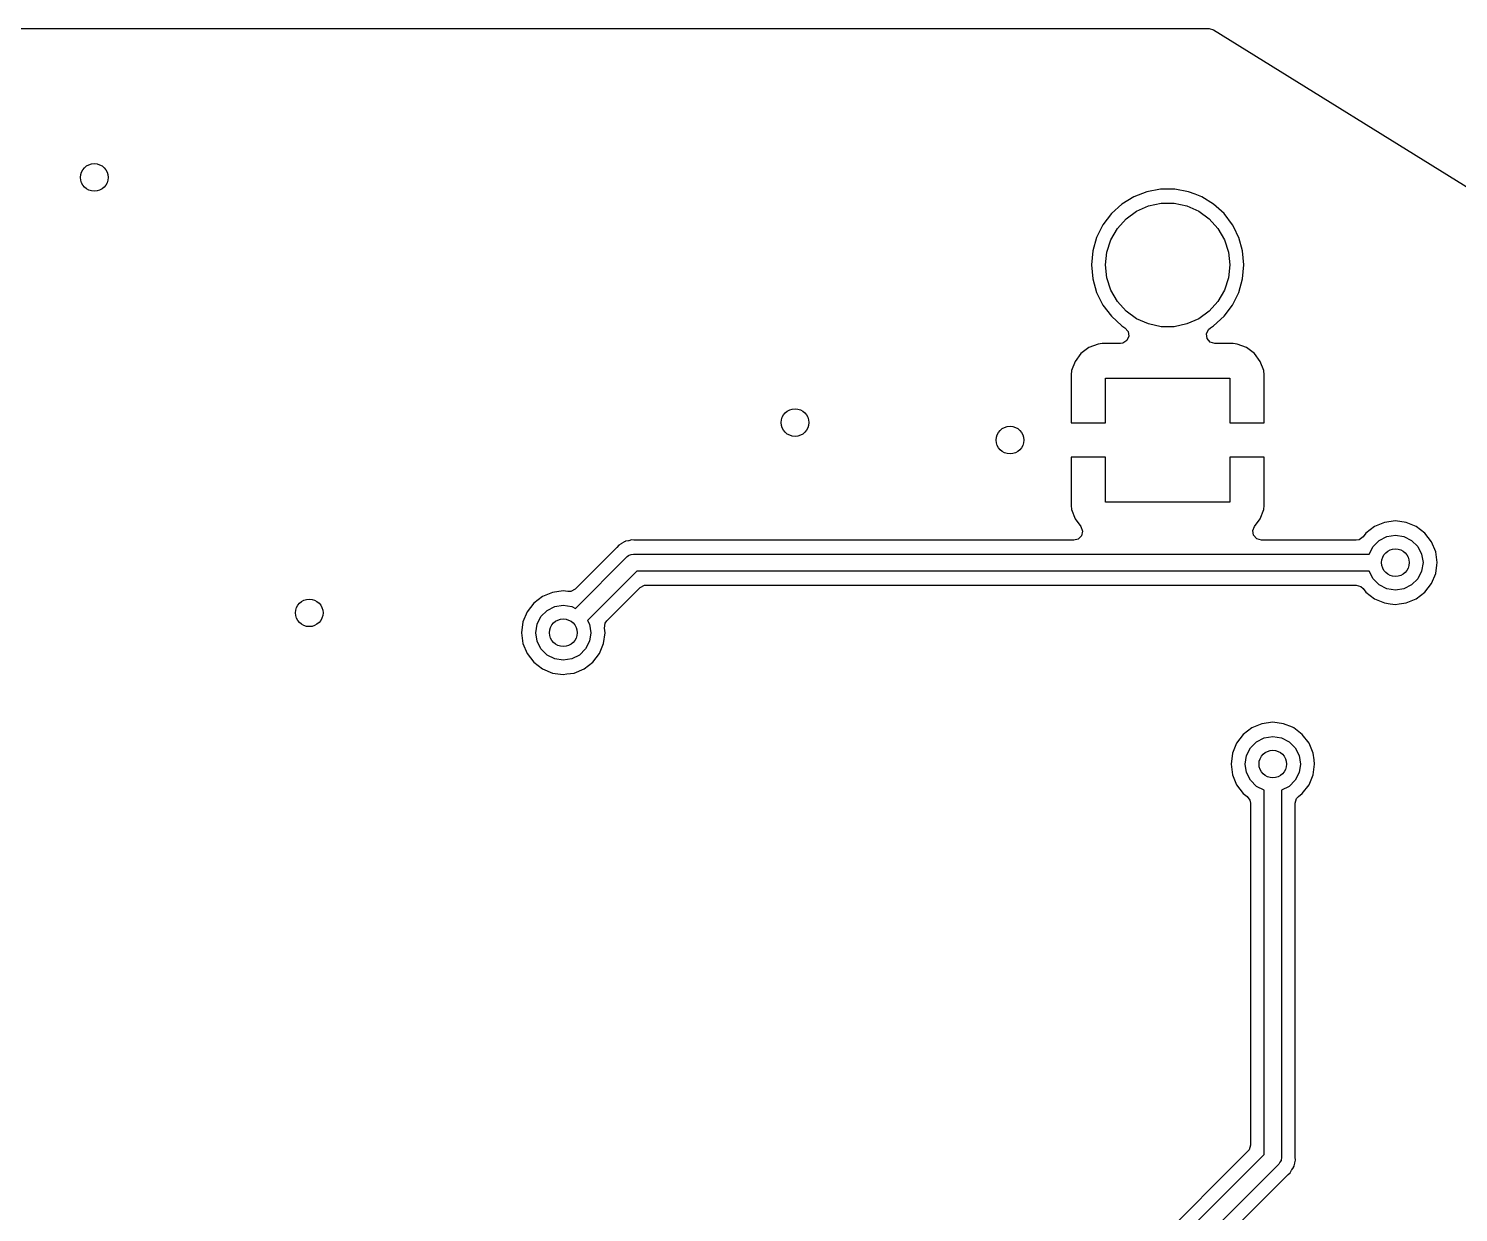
# Model space of a CAD drawing. Extents: x 111.9 to 187.8, y -146.4 to -70.5.
# Drawn here: x 149.85 to 170.59, y -87.66 to -70.48 of the extents above; entities that cross this region are included whole.
import ezdxf

# ---------------------------------------------------------------- set-up
doc = ezdxf.new("R2010")
doc.units = 0
doc.layers.add('BLACK', color=7, linetype='CONTINUOUS')

msp = doc.modelspace()

# ---------------------------------------------------------------- linework, layer by layer
at = {"layer": 'BLACK', "linetype": 'CONTINUOUS'}
for p, q in [((132.75, -70.485), (166.97, -70.485)), ((166.97, -70.485), (167.035, -70.5036)), ((167.035, -70.5036), (176.38, -76.2999)), ((165.877, -72.9247), (165.704, -73.032)), ((166.068, -72.851), (165.877, -72.9247)), ((165.877, -72.9247), (165.877, -72.9247)), ((166.268, -72.8135), (166.068, -72.851)), ((166.068, -72.851), (166.068, -72.851)), ((166.068, -72.851), (166.068, -72.851)), ((166.472, -72.8135), (166.268, -72.8135)), ((166.672, -72.851), (166.472, -72.8135)), ((166.768, -72.8878), (166.672, -72.851)), ((166.863, -72.9247), (166.768, -72.8878)), ((167.036, -73.032), (166.863, -72.9247)), ((166.863, -72.9247), (166.863, -72.9247)), ((165.553, -73.1694), (165.43, -73.3322)), ((165.704, -73.032), (165.553, -73.1694)), ((165.704, -73.032), (165.704, -73.032)), ((165.768, -73.2452), (165.92, -73.1346)), ((165.92, -73.1346), (166.092, -73.058)), ((166.092, -73.058), (166.276, -73.0189)), ((166.276, -73.0189), (166.464, -73.0189)), ((166.464, -73.0189), (166.648, -73.058)), ((166.648, -73.058), (166.82, -73.1346)), ((166.82, -73.1346), (166.972, -73.2452)), ((167.187, -73.1694), (167.036, -73.032)), ((167.036, -73.032), (167.036, -73.032)), ((167.31, -73.3322), (167.187, -73.1694)), ((167.187, -73.1694), (167.187, -73.1694)), ((165.43, -73.3322), (165.339, -73.5147)), ((165.548, -73.5479), (165.642, -73.385)), ((165.642, -73.385), (165.768, -73.2452)), ((166.972, -73.2452), (167.098, -73.385)), ((167.098, -73.385), (167.192, -73.5479)), ((167.356, -73.4258), (167.31, -73.3322)), ((165.339, -73.5148), (165.284, -73.7109)), ((165.339, -73.5147), (165.339, -73.5148)), ((165.49, -73.7269), (165.548, -73.5479)), ((167.192, -73.5479), (167.25, -73.7269)), ((167.374, -73.462), (167.356, -73.4258)), ((167.401, -73.5147), (167.374, -73.462)), ((167.456, -73.7109), (167.401, -73.5147)), ((165.284, -73.7109), (165.265, -73.914)), ((165.47, -73.914), (165.49, -73.7269)), ((167.25, -73.7269), (167.27, -73.914)), ((167.475, -73.914), (167.456, -73.7109)), ((165.265, -73.914), (165.265, -73.914)), ((165.265, -73.914), (165.284, -74.1171)), ((165.49, -74.1011), (165.47, -73.914)), ((167.27, -73.914), (167.25, -74.1011)), ((167.456, -74.1171), (167.475, -73.914)), ((165.284, -74.1171), (165.339, -74.3132)), ((165.548, -74.2801), (165.49, -74.1011)), ((167.25, -74.1011), (167.192, -74.2801)), ((167.401, -74.3132), (167.456, -74.1171)), ((165.339, -74.3132), (165.339, -74.3133)), ((165.339, -74.3133), (165.43, -74.4958)), ((165.642, -74.443), (165.548, -74.2801)), ((167.192, -74.2801), (167.098, -74.443)), ((167.31, -74.4958), (167.401, -74.3132)), ((165.43, -74.4958), (165.553, -74.6586)), ((165.768, -74.5828), (165.642, -74.443)), ((165.92, -74.6934), (165.768, -74.5828)), ((166.972, -74.5828), (166.82, -74.6934)), ((167.098, -74.443), (166.972, -74.5828)), ((167.187, -74.6586), (167.31, -74.4958)), ((165.553, -74.6586), (165.704, -74.796)), ((165.704, -74.796), (165.704, -74.796)), ((165.704, -74.796), (165.75, -74.8246)), ((165.75, -74.8246), (165.797, -74.8766)), ((166.092, -74.77), (165.92, -74.6934)), ((166.276, -74.8091), (166.092, -74.77)), ((166.464, -74.8091), (166.276, -74.8091)), ((166.648, -74.77), (166.464, -74.8091)), ((166.82, -74.6934), (166.648, -74.77)), ((166.961, -74.8488), (166.99, -74.8246)), ((166.99, -74.8246), (167.036, -74.796)), ((167.036, -74.796), (167.187, -74.6586)), ((167.036, -74.796), (167.036, -74.796)), ((167.036, -74.796), (167.036, -74.796)), ((165.78, -75.0096), (165.722, -75.0484)), ((165.808, -74.9456), (165.78, -75.0096)), ((165.797, -74.8766), (165.808, -74.9456)), ((166.932, -74.9124), (166.961, -74.8488)), ((166.942, -74.9815), (166.932, -74.9124)), ((166.988, -75.0343), (166.942, -74.9815)), ((167.055, -75.054), (166.988, -75.0343)), ((165.113, -75.1968), (165.027, -75.3119)), ((165.228, -75.1106), (165.113, -75.1968)), ((165.113, -75.1968), (165.113, -75.1968)), ((165.363, -75.0604), (165.228, -75.1106)), ((165.228, -75.1106), (165.228, -75.1106)), ((165.422, -75.054), (165.363, -75.0604)), ((165.363, -75.0604), (165.363, -75.0604)), ((165.685, -75.054), (165.422, -75.054)), ((165.722, -75.0484), (165.685, -75.054)), ((167.318, -75.054), (167.055, -75.054)), ((167.377, -75.0604), (167.318, -75.054)), ((167.512, -75.1106), (167.377, -75.0604)), ((167.377, -75.0604), (167.377, -75.0604)), ((167.627, -75.1968), (167.512, -75.1106)), ((167.512, -75.1106), (167.512, -75.1106)), ((167.713, -75.3119), (167.627, -75.1968)), ((167.627, -75.1968), (167.627, -75.1968)), ((164.976, -75.4466), (164.97, -75.5062)), ((165.027, -75.3119), (164.976, -75.4466)), ((164.976, -75.4466), (164.976, -75.4466)), ((165.027, -75.3119), (165.027, -75.3119)), ((167.764, -75.4466), (167.713, -75.3119)), ((167.713, -75.3119), (167.713, -75.3119)), ((167.77, -75.5062), (167.764, -75.4466)), ((167.764, -75.4466), (167.764, -75.4466)), ((164.97, -75.5062), (164.97, -76.204)), ((165.47, -76.204), (165.47, -75.554)), ((165.47, -75.554), (167.27, -75.554)), ((167.27, -75.554), (167.27, -76.204)), ((167.77, -76.204), (167.77, -75.5062)), ((167.77, -75.5062), (167.77, -75.5062)), ((164.97, -76.204), (165.47, -76.204)), ((167.27, -76.204), (167.77, -76.204)), ((164.97, -76.704), (164.97, -77.4018)), ((165.47, -76.704), (164.97, -76.704)), ((165.47, -77.354), (165.47, -76.704)), ((167.77, -76.704), (167.27, -76.704)), ((167.27, -76.704), (167.27, -77.354)), ((167.77, -77.4018), (167.77, -76.704)), ((164.97, -77.4018), (164.976, -77.4614)), ((164.976, -77.4614), (164.976, -77.4614)), ((164.976, -77.4614), (165.027, -77.5961)), ((167.27, -77.354), (165.47, -77.354)), ((167.713, -77.5961), (167.764, -77.4614)), ((167.764, -77.4614), (167.77, -77.4018)), ((167.764, -77.4614), (167.764, -77.4614)), ((167.77, -77.4018), (167.77, -77.4018)), ((165.027, -77.5961), (165.027, -77.5961)), ((165.027, -77.5961), (165.111, -77.7082)), ((165.111, -77.7082), (165.135, -77.7737)), ((167.606, -77.7649), (167.629, -77.7082)), ((167.629, -77.7082), (167.713, -77.5961)), ((167.713, -77.5961), (167.713, -77.5961)), ((169.369, -77.7075), (169.244, -77.8037)), ((169.515, -77.647), (169.369, -77.7075)), ((169.672, -77.6263), (169.515, -77.647)), ((169.515, -77.647), (169.515, -77.647)), ((169.829, -77.647), (169.672, -77.6263)), ((169.672, -77.6263), (169.672, -77.6263)), ((169.975, -77.7075), (169.829, -77.647)), ((169.829, -77.647), (169.829, -77.647)), ((170.1, -77.8037), (169.975, -77.7075)), ((158.483, -77.9324), (158.45, -77.9557)), ((158.488, -77.9302), (158.483, -77.9324)), ((158.505, -77.9232), (158.488, -77.9302)), ((158.51, -77.9214), (158.505, -77.9232)), ((158.55, -77.9144), (158.51, -77.9214)), ((158.555, -77.9132), (158.55, -77.9144)), ((158.594, -77.9027), (158.555, -77.9132)), ((158.629, -77.9058), (158.594, -77.9027)), ((158.594, -77.9027), (158.594, -77.9027)), ((158.635, -77.9063), (158.629, -77.9058)), ((158.64, -77.9065), (158.635, -77.9063)), ((165.011, -77.9065), (158.64, -77.9065)), ((165.071, -77.8913), (165.011, -77.9065)), ((165.12, -77.8419), (165.071, -77.8913)), ((165.135, -77.7737), (165.12, -77.8419)), ((167.616, -77.834), (167.606, -77.7649)), ((167.662, -77.8868), (167.616, -77.834)), ((167.729, -77.9065), (167.662, -77.8868)), ((169.104, -77.9065), (167.729, -77.9065)), ((169.146, -77.8992), (169.104, -77.9065)), ((169.202, -77.858), (169.146, -77.8992)), ((169.244, -77.8037), (169.202, -77.858)), ((169.348, -77.9969), (169.437, -77.9084)), ((169.437, -77.9084), (169.548, -77.8516)), ((169.548, -77.8516), (169.672, -77.832)), ((169.672, -77.832), (169.796, -77.8516)), ((169.796, -77.8516), (169.907, -77.9084)), ((169.907, -77.9084), (169.996, -77.9969)), ((170.197, -77.9292), (170.1, -77.8037)), ((170.257, -78.0752), (170.197, -77.9292)), ((158.381, -78.0138), (157.779, -78.616)), ((157.784, -78.8946), (158.535, -78.1436)), ((158.385, -78.0098), (158.381, -78.0138)), ((158.411, -77.9788), (158.385, -78.0098)), ((158.446, -77.9586), (158.411, -77.9788)), ((158.411, -77.9788), (158.411, -77.9788)), ((158.45, -77.9557), (158.446, -77.9586)), ((158.535, -78.1436), (158.552, -78.1302)), ((158.552, -78.1302), (158.555, -78.1268)), ((158.555, -78.1268), (158.558, -78.1261)), ((158.558, -78.1261), (158.563, -78.1223)), ((158.563, -78.1223), (158.593, -78.1157)), ((158.593, -78.1157), (158.623, -78.107)), ((158.623, -78.107), (169.292, -78.107)), ((169.292, -78.107), (169.348, -77.9969)), ((169.996, -77.9969), (170.052, -78.1084)), ((170.052, -78.1084), (170.072, -78.232)), ((170.278, -78.232), (170.257, -78.0752)), ((170.257, -78.0752), (170.257, -78.0752)), ((158.675, -78.357), (157.96, -79.0714)), ((169.292, -78.357), (158.675, -78.357)), ((169.348, -78.4671), (169.292, -78.357)), ((170.052, -78.3556), (169.996, -78.4671)), ((170.072, -78.232), (170.052, -78.3556)), ((170.257, -78.3888), (170.273, -78.2702)), ((170.273, -78.2702), (170.278, -78.232)), ((170.278, -78.232), (170.278, -78.232)), ((158.722, -78.5938), (158.783, -78.5603)), ((158.783, -78.5603), (158.809, -78.5575)), ((158.809, -78.5575), (169.104, -78.5575)), ((169.104, -78.5575), (169.171, -78.5772)), ((169.437, -78.5556), (169.348, -78.4671)), ((169.548, -78.6124), (169.437, -78.5556)), ((169.907, -78.5556), (169.796, -78.6124)), ((169.996, -78.4671), (169.907, -78.5556)), ((170.1, -78.6603), (170.197, -78.5348)), ((170.197, -78.5348), (170.257, -78.3888)), ((157.304, -78.7235), (157.179, -78.8197)), ((157.45, -78.663), (157.304, -78.7235)), ((157.607, -78.6423), (157.45, -78.663)), ((157.45, -78.663), (157.45, -78.663)), ((157.675, -78.6512), (157.607, -78.6423)), ((157.607, -78.6423), (157.607, -78.6423)), ((157.717, -78.6495), (157.675, -78.6512)), ((157.779, -78.616), (157.717, -78.6495)), ((158.239, -79.0763), (158.722, -78.5938)), ((169.171, -78.5772), (169.202, -78.606)), ((169.202, -78.606), (169.244, -78.6603)), ((169.244, -78.6603), (169.369, -78.7565)), ((169.369, -78.7565), (169.515, -78.817)), ((169.672, -78.632), (169.548, -78.6124)), ((169.796, -78.6124), (169.672, -78.632)), ((169.829, -78.817), (169.975, -78.7565)), ((169.975, -78.7565), (170.1, -78.6603)), ((157.082, -78.9452), (157.022, -79.0912)), ((157.179, -78.8197), (157.082, -78.9452)), ((157.283, -79.0129), (157.372, -78.9244)), ((157.372, -78.9244), (157.483, -78.8676)), ((157.483, -78.8676), (157.607, -78.848)), ((157.607, -78.848), (157.731, -78.8676)), ((157.731, -78.8676), (157.784, -78.8946)), ((169.515, -78.817), (169.594, -78.8274)), ((169.594, -78.8274), (169.672, -78.8377)), ((169.672, -78.8377), (169.724, -78.8308)), ((169.672, -78.8377), (169.672, -78.8377)), ((169.672, -78.8377), (169.672, -78.8377)), ((169.724, -78.8308), (169.829, -78.817)), ((157.022, -79.0912), (157.001, -79.248)), ((157.022, -79.0912), (157.022, -79.0912)), ((157.207, -79.248), (157.227, -79.1244)), ((157.227, -79.1244), (157.283, -79.0129)), ((157.96, -79.0714), (157.987, -79.1244)), ((157.987, -79.1244), (158.007, -79.248)), ((158.204, -79.1802), (158.215, -79.1111)), ((158.213, -79.248), (158.204, -79.1802)), ((158.215, -79.1111), (158.239, -79.0763)), ((157.001, -79.248), (157.001, -79.248)), ((157.001, -79.248), (157.022, -79.4048)), ((157.227, -79.3716), (157.207, -79.248)), ((157.283, -79.4831), (157.227, -79.3716)), ((157.987, -79.3716), (157.931, -79.4831)), ((158.007, -79.248), (157.987, -79.3716)), ((158.192, -79.4048), (158.213, -79.248)), ((157.022, -79.4048), (157.022, -79.4048)), ((157.022, -79.4048), (157.082, -79.5508)), ((157.082, -79.5508), (157.179, -79.6763)), ((157.372, -79.5716), (157.283, -79.4831)), ((157.483, -79.6284), (157.372, -79.5716)), ((157.842, -79.5716), (157.731, -79.6284)), ((157.931, -79.4831), (157.842, -79.5716)), ((158.035, -79.6763), (158.132, -79.5508)), ((158.132, -79.5508), (158.192, -79.4048)), ((157.179, -79.6763), (157.304, -79.7725)), ((157.304, -79.7725), (157.45, -79.833)), ((157.607, -79.648), (157.483, -79.6284)), ((157.731, -79.6284), (157.607, -79.648)), ((157.764, -79.833), (157.91, -79.7725)), ((157.91, -79.7725), (158.035, -79.6763)), ((157.45, -79.833), (157.529, -79.8434)), ((157.529, -79.8434), (157.607, -79.8537)), ((157.607, -79.8537), (157.659, -79.8468)), ((157.607, -79.8537), (157.607, -79.8537)), ((157.607, -79.8537), (157.607, -79.8537)), ((157.659, -79.8468), (157.764, -79.833)), ((167.591, -80.6285), (167.466, -80.7247)), ((167.737, -80.568), (167.591, -80.6285)), ((167.894, -80.5473), (167.737, -80.568)), ((167.737, -80.568), (167.737, -80.568)), ((168.051, -80.568), (167.894, -80.5473)), ((167.894, -80.5473), (167.894, -80.5473)), ((168.178, -80.6205), (168.051, -80.568)), ((168.051, -80.568), (168.051, -80.568)), ((168.197, -80.6285), (168.178, -80.6205)), ((168.322, -80.7247), (168.197, -80.6285)), ((167.466, -80.7247), (167.369, -80.8502)), ((167.57, -80.9179), (167.659, -80.8294)), ((167.659, -80.8294), (167.77, -80.7726)), ((167.77, -80.7726), (167.894, -80.753)), ((167.894, -80.753), (168.018, -80.7726)), ((168.018, -80.7726), (168.129, -80.8294)), ((168.129, -80.8294), (168.218, -80.9179)), ((168.419, -80.8502), (168.322, -80.7247)), ((167.309, -80.9962), (167.288, -81.153)), ((167.369, -80.8502), (167.309, -80.9962)), ((167.309, -80.9962), (167.309, -80.9962)), ((167.494, -81.153), (167.514, -81.0294)), ((167.514, -81.0294), (167.57, -80.9179)), ((168.218, -80.9179), (168.274, -81.0294)), ((168.274, -81.0294), (168.294, -81.153)), ((168.479, -80.9962), (168.419, -80.8502)), ((168.492, -81.0912), (168.479, -80.9962)), ((168.479, -80.9962), (168.479, -80.9962)), ((167.288, -81.153), (167.288, -81.153)), ((167.288, -81.153), (167.309, -81.3098)), ((167.514, -81.2766), (167.494, -81.153)), ((168.294, -81.153), (168.274, -81.2766)), ((168.479, -81.3098), (168.5, -81.153)), ((168.5, -81.153), (168.492, -81.0912)), ((167.309, -81.3098), (167.309, -81.3098)), ((167.309, -81.3098), (167.369, -81.4558)), ((167.369, -81.4558), (167.466, -81.5813)), ((167.57, -81.3881), (167.514, -81.2766)), ((167.659, -81.4766), (167.57, -81.3881)), ((168.218, -81.3881), (168.129, -81.4766)), ((168.274, -81.2766), (168.218, -81.3881)), ((168.322, -81.5813), (168.419, -81.4558)), ((168.419, -81.4558), (168.479, -81.3098)), ((167.466, -81.5813), (167.52, -81.6229)), ((167.52, -81.6229), (167.561, -81.6793)), ((167.769, -81.5327), (167.659, -81.4766)), ((167.769, -86.8162), (167.769, -81.5327)), ((168.129, -81.4766), (168.019, -81.5327)), ((168.019, -81.5327), (168.019, -86.868)), ((168.219, -81.7213), (168.239, -81.6543)), ((168.239, -81.6543), (168.268, -81.6229)), ((168.268, -81.6229), (168.322, -81.5813)), ((167.561, -81.6793), (167.569, -81.7213)), ((167.569, -81.7213), (167.569, -86.6818)), ((168.219, -86.8511), (168.219, -81.7213)), ((161.202, -93.3836), (167.769, -86.8162)), ((167.532, -86.7695), (164.152, -90.1494)), ((167.549, -86.7488), (167.532, -86.7695)), ((167.569, -86.6818), (167.549, -86.7488)), ((168.22, -86.8565), (168.219, -86.8511)), ((168.223, -86.8968), (168.22, -86.8565)), ((167.982, -86.9564), (161.415, -93.5238)), ((167.997, -86.9292), (167.982, -86.9564)), ((168.014, -86.9032), (167.997, -86.9292)), ((168.015, -86.897), (168.014, -86.9032)), ((168.016, -86.8946), (168.015, -86.897)), ((168.019, -86.868), (168.016, -86.8901)), ((168.016, -86.8901), (168.016, -86.8946)), ((168.147, -87.0805), (168.167, -87.0454)), ((168.167, -87.0454), (168.17, -87.0409)), ((168.17, -87.0409), (168.194, -87.0077)), ((168.194, -87.0077), (168.196, -87.0028)), ((168.194, -87.0077), (168.194, -87.0077)), ((168.196, -87.0028), (168.203, -86.9861)), ((168.203, -86.9861), (168.205, -86.981)), ((168.205, -86.981), (168.212, -86.9411)), ((168.205, -86.981), (168.205, -86.981)), ((168.212, -86.9411), (168.213, -86.9359)), ((168.213, -86.9359), (168.223, -86.8968)), ((164.855, -90.3676), (168.112, -87.1101)), ((168.112, -87.1101), (168.116, -87.1065)), ((168.116, -87.1065), (168.147, -87.0805))]:
    msp.add_line(p, q, dxfattribs=at)
at = {"layer": 'BLACK'}
for centre in [(150.807, -72.644), (160.967, -76.2), (164.084, -76.454), (169.672, -78.232), (153.924, -78.96), (157.607, -79.248), (167.894, -81.153)]:
    msp.add_circle(centre, 0.2, dxfattribs=at)

doc.saveas('drawing.dxf')
